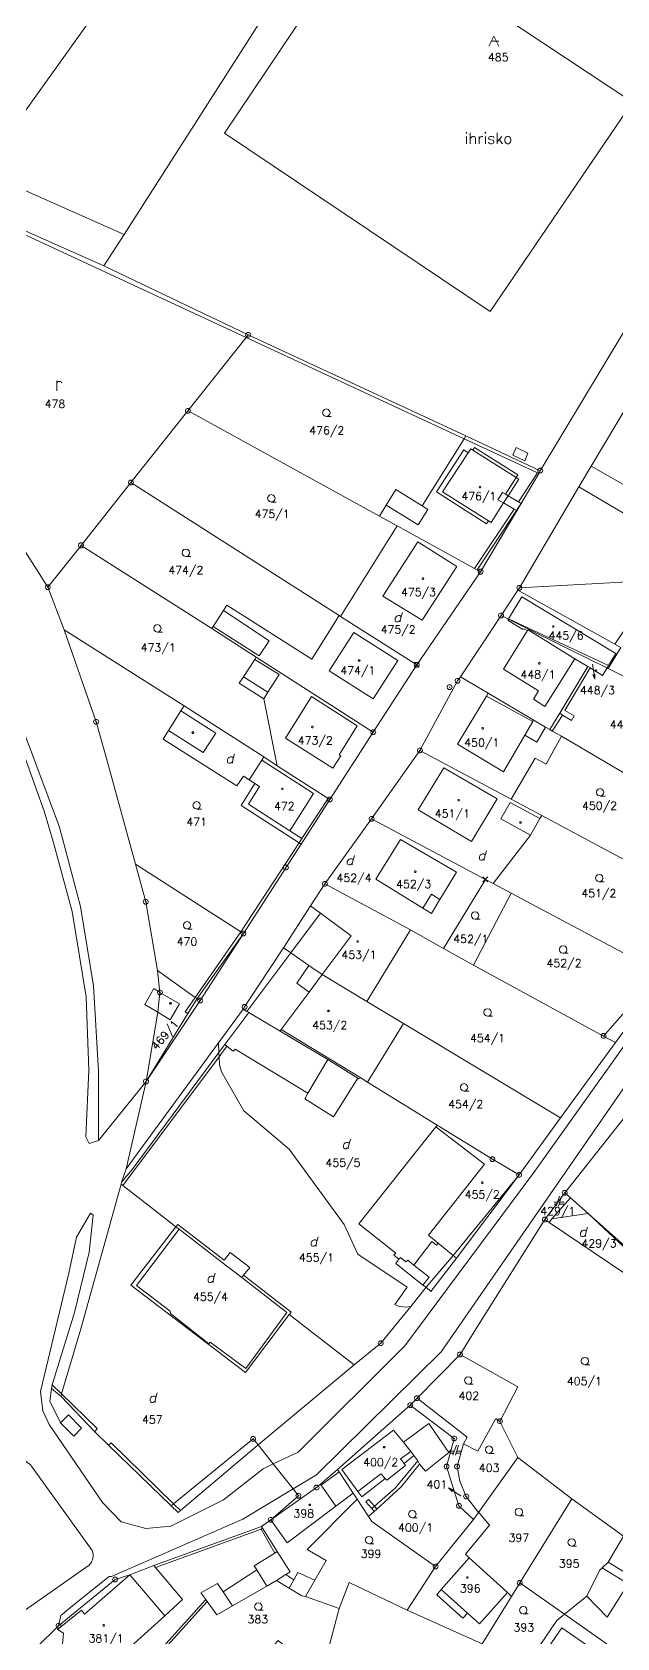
# Model space of a CAD drawing. Extents: x -443817 to 3, y -1171930 to -442383.
# Drawn here: x -443259.9 to -443143.1, y -1170732 to -1170410.9 of the extents above; entities that cross this region are included whole.
import ezdxf
from ezdxf.enums import TextEntityAlignment as Align

# ---------------------------------------------------------------- set-up
doc = ezdxf.new("R2010")
doc.units = 0
doc.header["$LTSCALE"] = 0.5
doc.header["$PDMODE"] = 3
doc.header["$PDSIZE"] = 0.5
for name, color, linetype, lineweight in [('KLADPAR', 7, 'Continuous', 0), ('ZAPPAR', 7, 'Continuous', 0), ('ZNACKY', 7, 'Continuous', 0), ('ZUOB', 7, 'Continuous', 0)]:
    doc.layers.add(name, color=color, linetype=linetype, lineweight=lineweight)
doc.styles.add('ROMANS', font='romans.shx', dxfattribs={"height": 0.2})

# ---------------------------------------------------------------- blocks, each defined once
blk = doc.blocks.new('$5')
at = {"color": 0}
blk.add_line((-0.12, 0), (0.12, 0), dxfattribs=at)
at = {"color": 0, "flags": 128}
blk.add_lwpolyline([(0.15, 0.48), (0.4, 0.3), (0.5, 0.01), (0.4, -0.28), (0.15, -0.46), (-0.16, -0.46), (-0.41, -0.28), (-0.51, 0.01), (-0.41, 0.3), (-0.16, 0.48), (0.15, 0.48)], dxfattribs=at)
blk = doc.blocks.new('$45')
at = {"color": 0, "flags": 128}
blk.add_lwpolyline([(0.09, 0.15), (0.18, 0), (0.09, -0.15), (-0.09, -0.15), (-0.18, 0), (-0.09, 0.15), (0.09, 0.15)], dxfattribs=at)
blk = doc.blocks.new('$30')
at = {"color": 0, "flags": 128}
blk.add_lwpolyline([(0, 0), (-0.38, 0.1), (-0.65, 0.37), (-0.75, 0.74), (-0.65, 1.11), (-0.38, 1.38), (-0.01, 1.48), (0.36, 1.38), (0.63, 1.11), (0.73, 0.73), (0.63, 0.35), (0.36, 0.08), (-0.02, -0.02), (0.98, -0.02)], dxfattribs=at)
blk = doc.blocks.new('$489')
at = {"color": 0}
blk.add_line((-0.2, 2), (0, 3), dxfattribs=at)
at = {"color": 0, "flags": 128}
blk.add_lwpolyline([(0, 0), (0, 3), (0.2, 2)], dxfattribs=at)
blk = doc.blocks.new('$432')
at = {"color": 0}
for p, q in [((-0.32, 0.8), (-1, 0.8)), ((-1, 0.4), (-0.46, 0.4)), ((0.1, 2), (-0.6, 0)), ((-0.1, 0), (0.5, 2)), ((0.02, 0.4), (1, 0.4)), ((1, 0.8), (0.14, 0.8))]:
    blk.add_line(p, q, dxfattribs=at)
blk = doc.blocks.new('$431')
at = {"color": 0}
blk.add_line((0.63, 0.99), (0.9, 1.89), dxfattribs=at)
at = {"color": 0, "flags": 128}
blk.add_lwpolyline([(0.45, 0), (0.45, 0.27), (0.63, 0.99), (0.54, 1.17), (0.36, 1.26), (0.09, 1.26), (-0.18, 1.17), (-0.36, 0.99), (-0.54, 0.72), (-0.54, 0.36), (-0.45, 0.09), (-0.27, 0), (0, 0), (0.18, 0.09), (0.45, 0.27)], dxfattribs=at)
blk = doc.blocks.new('$479')
at = {"color": 0, "flags": 128}
for points in [[(0, 0), (0, 1.27), (0, 2)], [(0, 1.6), (0.1, 1.73), (0.23, 1.84), (0.37, 1.89), (0.6, 1.9), (0.77, 1.87), (0.87, 1.8), (0.96, 1.7), (1, 1.6)]]:
    blk.add_lwpolyline(points, dxfattribs=at)
blk = doc.blocks.new('$435')
at = {"color": 0}
blk.add_line((1, 1), (-0.5, 1), dxfattribs=at)
at = {"color": 0, "flags": 128}
blk.add_lwpolyline([(-1, 0), (0, 2), (1, 0)], dxfattribs=at)

msp = doc.modelspace()

# ---------------------------------------------------------------- linework, layer by layer
at = {"layer": 'KLADPAR', "color": 7, "linetype": 'Continuous', "flags": 128}
for points in [[(-443102.21, -1170204.18), (-443269.95, -1170438.75)], [(-443269.95, -1170438.75), (-443102.21, -1170204.18)], [(-443197.83, -1170382.98), (-443219.68, -1170417.19), (-443241.52, -1170451.39), (-443261.6, -1170442.48)], [(-443142.9, -1170488.8), (-443148.21, -1170497.71), (-443150.64, -1170501.84), (-443162.53, -1170522.05), (-443162.87, -1170522.56), (-443166.21, -1170527.59), (-443174.33, -1170539.83), (-443174.88, -1170540.66), (-443182.42, -1170554.58), (-443192.07, -1170568.24), (-443201.41, -1170581.28), (-443204.25, -1170585.68), (-443209.65, -1170594.06), (-443217.44, -1170605.87), (-443217.73, -1170606.31), (-443222.66, -1170613.02), (-443241.12, -1170638.26), (-443237.14, -1170620.76), (-443226.32, -1170604.6), (-443217.67, -1170591.17), (-443209.19, -1170578.02), (-443206.14, -1170573.29), (-443200.41, -1170564.4), (-443191.74, -1170550.94), (-443183.05, -1170537.45), (-443170.29, -1170518.84), (-443163.07, -1170506.65), (-443162.21, -1170505.19), (-443158.66, -1170499.18), (-443158.37, -1170498.64), (-443128.87, -1170449.61)], [(-443277.79, -1170488.86), (-443256.77, -1170521.95), (-443256.77, -1170521.95), (-443253.48, -1170530.49), (-443247.1, -1170548.84), (-443245.07, -1170556.21), (-443239.25, -1170577.35), (-443237.2, -1170584.85), (-443234.86, -1170598.61), (-443234.37, -1170602.97), (-443234.77, -1170606.94), (-443237.14, -1170620.76), (-443241.12, -1170638.26), (-443242.04, -1170640.88), (-443242.14, -1170641.29), (-443250.19, -1170670.21), (-443254.03, -1170683.22), (-443254.13, -1170683.77), (-443247.36, -1170690.85), (-443244.66, -1170693.48), (-443232.13, -1170705.62), (-443231.63, -1170705.21), (-443215.75, -1170692.25), (-443214.75, -1170693.45), (-443211.73, -1170697.25), (-443207.77, -1170702.25), (-443206.69, -1170703.62), (-443212.21, -1170708.41), (-443214.08, -1170709.76), (-443235.58, -1170717.58), (-443240.36, -1170719.45), (-443243.33, -1170720.37), (-443254.62, -1170729.62), (-443258.95, -1170733.88)], [(-443119.37, -1170599.92), (-443153.47, -1170643.02), (-443157.43, -1170648.4), (-443170.68, -1170669.4), (-443174.4, -1170675.38), (-443182.99, -1170684.1), (-443184.34, -1170685.48), (-443198.89, -1170698.38), (-443202.28, -1170701.3), (-443203.08, -1170701.99), (-443212.21, -1170708.41), (-443206.69, -1170703.62), (-443207.77, -1170702.25), (-443211.73, -1170697.25), (-443214.75, -1170693.45), (-443195.54, -1170677.46), (-443190.23, -1170673.12), (-443184.22, -1170665.8), (-443181.16, -1170661.92), (-443175.8, -1170655.56), (-443162.59, -1170639.47), (-443154.32, -1170628.02), (-443143.35, -1170612.96), (-443145.71, -1170611.68), (-443134.52, -1170598.93)], [(-443253.81, -1170733.31), (-443253.66, -1170731.08), (-443254.8, -1170730.34), (-443250.06, -1170726.5), (-443249.41, -1170727.3), (-443249.41, -1170727.3), (-443240.36, -1170719.45), (-443235.58, -1170717.58), (-443214.08, -1170709.76), (-443213.85, -1170710.12), (-443210.92, -1170714.78), (-443208.37, -1170718.83), (-443209.21, -1170719.37), (-443211.05, -1170720.57), (-443212.99, -1170721.68), (-443219.85, -1170725.6), (-443222.98, -1170727.39), (-443224.9, -1170724.73), (-443235.22, -1170736.24)]]:
    msp.add_lwpolyline(points, dxfattribs=at)
for points in [[(-443153.63, -1170317.08), (-443125.74, -1170336.16), (-443090.4, -1170360.4), (-443075.33, -1170370.73), (-443088.27, -1170389.61), (-443128.87, -1170449.61), (-443158.37, -1170498.64), (-443173.21, -1170491.67), (-443216.73, -1170471.5), (-443245.55, -1170457.7), (-443265.46, -1170448.83), (-443261.6, -1170442.48), (-443241.52, -1170451.39), (-443219.68, -1170417.19), (-443197.83, -1170382.98), (-443182.93, -1170360.84), (-443168.01, -1170338.67), (-443153.63, -1170317.08)], [(-443096.34, -1170458.46), (-443100.9, -1170465.73), (-443107.74, -1170477.05), (-443123.95, -1170501.85), (-443130.34, -1170512.79), (-443134.61, -1170520.09), (-443134.86, -1170520.52), (-443162.53, -1170522.05), (-443150.64, -1170501.84), (-443148.21, -1170497.71), (-443142.9, -1170488.8), (-443117.92, -1170446.89), (-443099.41, -1170456.81), (-443096.34, -1170458.46)], [(-443216.73, -1170471.5), (-443217.14, -1170472.02), (-443228.76, -1170486.66), (-443240.15, -1170501.01), (-443250.13, -1170513.58), (-443256.77, -1170521.95), (-443277.79, -1170488.86), (-443279.95, -1170485.63), (-443288.41, -1170480.93), (-443265.88, -1170449.38), (-443265.46, -1170448.83), (-443245.55, -1170457.7), (-443216.73, -1170471.5)], [(-443173.57, -1170492.25), (-443181.97, -1170505.66), (-443187.24, -1170502.41), (-443189.14, -1170505.54), (-443190.48, -1170507.76), (-443228.73, -1170486.68), (-443228.76, -1170486.66), (-443217.14, -1170472.02), (-443216.73, -1170471.5), (-443173.21, -1170491.67), (-443173.57, -1170492.25)], [(-443198.28, -1170527.77), (-443198.54, -1170527.6), (-443240.15, -1170501.01), (-443228.76, -1170486.66), (-443228.73, -1170486.68), (-443190.48, -1170507.76), (-443186.99, -1170509.68), (-443198.28, -1170527.77)], [(-443170.29, -1170518.84), (-443170.96, -1170518.47), (-443171.49, -1170518.18), (-443186.99, -1170509.68), (-443190.48, -1170507.76), (-443189.14, -1170505.54), (-443187.24, -1170502.41), (-443181.97, -1170505.66), (-443173.57, -1170492.25), (-443173.21, -1170491.67), (-443158.37, -1170498.64), (-443158.66, -1170499.18), (-443162.21, -1170505.19), (-443163.07, -1170506.65), (-443170.29, -1170518.84)], [(-443203.99, -1170536.34), (-443220.99, -1170525.52), (-443221.69, -1170526.6), (-443223.75, -1170529.79), (-443224, -1170530.18), (-443250.13, -1170513.58), (-443240.15, -1170501.01), (-443198.54, -1170527.6), (-443203.99, -1170536.34)], [(-443183.05, -1170537.45), (-443198.28, -1170527.77), (-443186.99, -1170509.68), (-443171.49, -1170518.18), (-443170.96, -1170518.47), (-443170.29, -1170518.84), (-443183.05, -1170537.45)], [(-443210.91, -1170557.64), (-443213.63, -1170555.89), (-443229.53, -1170545.65), (-443253.48, -1170530.49), (-443256.77, -1170521.95), (-443250.13, -1170513.58), (-443224, -1170530.18), (-443215.11, -1170535.9), (-443215.42, -1170536.37), (-443217.67, -1170539.83), (-443218.51, -1170541.13), (-443213.6, -1170544.24), (-443210.91, -1170557.64)], [(-443127.05, -1170524.69), (-443117.61, -1170529.54), (-443127.45, -1170546.79), (-443133.79, -1170543.65), (-443144.79, -1170538.2), (-443142.28, -1170533.98), (-443143.47, -1170533.32), (-443162.87, -1170522.56), (-443162.53, -1170522.05), (-443134.86, -1170520.52), (-443127.05, -1170524.69)], [(-443143.47, -1170533.32), (-443142.28, -1170533.98), (-443144.79, -1170538.2), (-443145.01, -1170538.09), (-443147.64, -1170536.79), (-443160.73, -1170530.31), (-443164.73, -1170528.32), (-443166.21, -1170527.59), (-443162.87, -1170522.56), (-443143.47, -1170533.32)], [(-443191.74, -1170550.94), (-443215.11, -1170535.9), (-443224, -1170530.18), (-443223.75, -1170529.79), (-443221.69, -1170526.6), (-443220.99, -1170525.52), (-443203.99, -1170536.34), (-443198.54, -1170527.6), (-443198.28, -1170527.77), (-443183.05, -1170537.45), (-443191.74, -1170550.94)], [(-443166.21, -1170527.59), (-443164.73, -1170528.32), (-443164.86, -1170528.53), (-443161.83, -1170530.37), (-443161.77, -1170530.24), (-443160.91, -1170530.62), (-443160.81, -1170530.46), (-443151.48, -1170536.23), (-443148.87, -1170537.81), (-443148.41, -1170538.09), (-443153.47, -1170546.58), (-443151.6, -1170547.68), (-443152.11, -1170548.61), (-443153.9, -1170547.51), (-443155.97, -1170550.7), (-443156.46, -1170550.41), (-443157.32, -1170549.9), (-443159.76, -1170548.46), (-443159.88, -1170548.79), (-443169.12, -1170543.74), (-443168.75, -1170543.14), (-443174.33, -1170539.83), (-443166.21, -1170527.59)], [(-443217.67, -1170591.17), (-443218.17, -1170590.85), (-443239.25, -1170577.35), (-443245.07, -1170556.21), (-443247.1, -1170548.84), (-443253.48, -1170530.49), (-443229.53, -1170545.65), (-443230.18, -1170546.69), (-443232.62, -1170550.62), (-443233.69, -1170552.34), (-443218.97, -1170561.66), (-443217.66, -1170559.72), (-443216.53, -1170560.44), (-443215.4, -1170561.17), (-443218.15, -1170565.59), (-443206.54, -1170573.04), (-443206.14, -1170573.29), (-443209.19, -1170578.02), (-443217.67, -1170591.17)], [(-443145.01, -1170538.09), (-443145.93, -1170539.59), (-443148.41, -1170538.09), (-443148.87, -1170537.81), (-443151.48, -1170536.23), (-443160.81, -1170530.46), (-443160.91, -1170530.62), (-443161.77, -1170530.24), (-443161.83, -1170530.37), (-443164.86, -1170528.53), (-443164.73, -1170528.32), (-443160.73, -1170530.31), (-443147.64, -1170536.79), (-443145.01, -1170538.09)], [(-443200.41, -1170564.4), (-443200.75, -1170564.18), (-443210.91, -1170557.64), (-443213.6, -1170544.24), (-443218.51, -1170541.13), (-443217.67, -1170539.83), (-443215.42, -1170536.37), (-443215.11, -1170535.9), (-443191.74, -1170550.94), (-443200.41, -1170564.4)], [(-443159.76, -1170548.46), (-443157.32, -1170549.9), (-443156.46, -1170550.41), (-443155.97, -1170550.7), (-443154.12, -1170551.72), (-443157.21, -1170557.34), (-443159.37, -1170556.11), (-443164.19, -1170564.31), (-443182.42, -1170554.58), (-443174.88, -1170540.66), (-443174.33, -1170539.83), (-443168.75, -1170543.14), (-443169.12, -1170543.74), (-443159.88, -1170548.79), (-443159.76, -1170548.46)], [(-443133.79, -1170543.65), (-443127.45, -1170546.79), (-443126.08, -1170547.47), (-443136.43, -1170561.3), (-443136.91, -1170561.87), (-443154.12, -1170551.72), (-443155.97, -1170550.7), (-443153.9, -1170547.51), (-443152.11, -1170548.61), (-443151.6, -1170547.68), (-443153.47, -1170546.58), (-443148.41, -1170538.09), (-443145.93, -1170539.59), (-443145.01, -1170538.09), (-443144.79, -1170538.2), (-443133.79, -1170543.65)], [(-443206.14, -1170573.29), (-443206.54, -1170573.04), (-443218.15, -1170565.59), (-443215.4, -1170561.17), (-443216.53, -1170560.44), (-443217.66, -1170559.72), (-443218.97, -1170561.66), (-443233.69, -1170552.34), (-443232.62, -1170550.62), (-443230.18, -1170546.69), (-443229.53, -1170545.65), (-443213.63, -1170555.89), (-443210.91, -1170557.64), (-443200.75, -1170564.18), (-443200.41, -1170564.4), (-443206.14, -1170573.29)], [(-443137.33, -1170562.37), (-443130.48, -1170568.1), (-443136.65, -1170579.02), (-443158.08, -1170567.58), (-443164.19, -1170564.31), (-443159.37, -1170556.11), (-443157.21, -1170557.34), (-443154.12, -1170551.72), (-443136.91, -1170561.87), (-443137.33, -1170562.37)], [(-443182.42, -1170554.58), (-443164.19, -1170564.31), (-443158.08, -1170567.58), (-443158.44, -1170568.21), (-443160.32, -1170571.51), (-443167.75, -1170581.21), (-443169.32, -1170580.37), (-443192.07, -1170568.24), (-443182.42, -1170554.58)], [(-443169.32, -1170580.37), (-443177.7, -1170594.17), (-443184.33, -1170590.47), (-443201.41, -1170581.28), (-443192.07, -1170568.24), (-443169.32, -1170580.37)], [(-443167.75, -1170581.21), (-443160.32, -1170571.51), (-443158.44, -1170568.21), (-443158.08, -1170567.58), (-443136.65, -1170579.02), (-443123.31, -1170586.14), (-443134.52, -1170598.93), (-443164.2, -1170583.1), (-443167.75, -1170581.21)], [(-443191.23, -1170580.3), (-443181.84, -1170586.1), (-443180.09, -1170587.18), (-443178.41, -1170584.41), (-443175.11, -1170578.95), (-443186.29, -1170572.37), (-443191.23, -1170580.3)], [(-443181.84, -1170586.1), (-443191.23, -1170580.3), (-443186.29, -1170572.37), (-443175.11, -1170578.95), (-443178.41, -1170584.41), (-443180.09, -1170587.18), (-443181.84, -1170586.1)], [(-443226.32, -1170604.6), (-443226.94, -1170604.2), (-443227.31, -1170603.96), (-443234.86, -1170598.61), (-443237.2, -1170584.85), (-443239.25, -1170577.35), (-443218.17, -1170590.85), (-443217.67, -1170591.17), (-443226.32, -1170604.6)], [(-443201.41, -1170581.28), (-443184.33, -1170590.47), (-443193.02, -1170604.78), (-443201.97, -1170599.41), (-443204.57, -1170602.91), (-443206.98, -1170601.1), (-443204.6, -1170597.59), (-443208.23, -1170595.06), (-443209.65, -1170594.06), (-443204.25, -1170585.68), (-443201.41, -1170581.28)], [(-443167.75, -1170581.21), (-443164.2, -1170583.1), (-443171.73, -1170597.51), (-443177.7, -1170594.17), (-443169.32, -1170580.37), (-443167.75, -1170581.21)], [(-443185.69, -1170609.19), (-443193.02, -1170604.78), (-443184.33, -1170590.47), (-443177.7, -1170594.17), (-443171.73, -1170597.51), (-443145.71, -1170611.68), (-443143.35, -1170612.96), (-443154.32, -1170628.02), (-443185.69, -1170609.19)], [(-443209.65, -1170594.06), (-443208.23, -1170595.06), (-443204.6, -1170597.59), (-443206.98, -1170601.1), (-443204.57, -1170602.91), (-443201.97, -1170599.41), (-443193.02, -1170604.78), (-443185.69, -1170609.19), (-443192.86, -1170620.94), (-443194.23, -1170620.07), (-443194.64, -1170620.22), (-443194.81, -1170620.12), (-443200.82, -1170616.4), (-443210.35, -1170610.68), (-443216.63, -1170606.97), (-443217, -1170606.75), (-443217.73, -1170606.31), (-443217.44, -1170605.87), (-443209.65, -1170594.06)], [(-443226.94, -1170604.2), (-443226.32, -1170604.6), (-443237.14, -1170620.76), (-443234.77, -1170606.94), (-443234.37, -1170602.97), (-443234.86, -1170598.61), (-443227.31, -1170603.96), (-443226.94, -1170604.2)], [(-443102.04, -1170610.94), (-443102.18, -1170611.16), (-443118.68, -1170637.72), (-443133.18, -1170661.05), (-443148.78, -1170647.19), (-443152.33, -1170644.03), (-443153.47, -1170643.02), (-443119.37, -1170599.92), (-443118.44, -1170600.51), (-443102.04, -1170610.94)], [(-443194.81, -1170620.12), (-443194.64, -1170620.22), (-443194.23, -1170620.07), (-443192.86, -1170620.94), (-443178.94, -1170629.51), (-443179.22, -1170629.86), (-443194.65, -1170649.23), (-443187.25, -1170655.07), (-443187.6, -1170655.51), (-443186.64, -1170656.31), (-443187.26, -1170657.18), (-443181.85, -1170661.47), (-443181.16, -1170661.92), (-443184.22, -1170665.8), (-443185.16, -1170665.92), (-443186.56, -1170665.76), (-443187.43, -1170665.37), (-443184.97, -1170661.88), (-443194.81, -1170655.3), (-443197.56, -1170649.4), (-443208.56, -1170634.3), (-443216.42, -1170627.66), (-443217.57, -1170626.61), (-443222.07, -1170618.82), (-443222.49, -1170617.44), (-443222.55, -1170615.84), (-443222.58, -1170615), (-443222.66, -1170613.02), (-443217.73, -1170606.31), (-443217, -1170606.75), (-443216.63, -1170606.97), (-443210.35, -1170610.68), (-443200.82, -1170616.4), (-443194.81, -1170620.12)], [(-443192.86, -1170620.94), (-443185.69, -1170609.19), (-443154.32, -1170628.02), (-443162.59, -1170639.47), (-443167.92, -1170636.32), (-443178.94, -1170629.51), (-443192.86, -1170620.94)], [(-443217.65, -1170659.53), (-443216.42, -1170657.95), (-443220.3, -1170654.95), (-443221.55, -1170656.51), (-443230.81, -1170649.34), (-443231.18, -1170649.81), (-443234.92, -1170646.9), (-443241.76, -1170641.58), (-443242.14, -1170641.29), (-443242.04, -1170640.88), (-443241.12, -1170638.26), (-443222.66, -1170613.02), (-443222.58, -1170615), (-443222.55, -1170615.84), (-443222.49, -1170617.44), (-443222.07, -1170618.82), (-443217.57, -1170626.61), (-443216.42, -1170627.66), (-443208.56, -1170634.3), (-443197.56, -1170649.4), (-443194.81, -1170655.3), (-443184.97, -1170661.88), (-443187.43, -1170665.37), (-443186.56, -1170665.76), (-443185.16, -1170665.92), (-443184.22, -1170665.8), (-443190.23, -1170673.12), (-443195.54, -1170677.46), (-443208.53, -1170667.35), (-443208.16, -1170666.87), (-443217.65, -1170659.53)], [(-443178.94, -1170629.51), (-443167.92, -1170636.32), (-443162.59, -1170639.47), (-443175.8, -1170655.56), (-443181.16, -1170661.92), (-443181.85, -1170661.47), (-443187.26, -1170657.18), (-443186.64, -1170656.31), (-443187.6, -1170655.51), (-443187.25, -1170655.07), (-443194.65, -1170649.23), (-443179.22, -1170629.86), (-443178.94, -1170629.51)], [(-443217.28, -1170678.94), (-443208.53, -1170667.35), (-443195.54, -1170677.46), (-443214.75, -1170693.45), (-443215.75, -1170692.25), (-443231.63, -1170705.21), (-443232.13, -1170705.62), (-443244.66, -1170693.48), (-443247.36, -1170690.85), (-443254.13, -1170683.77), (-443254.03, -1170683.22), (-443250.19, -1170670.21), (-443242.14, -1170641.29), (-443241.76, -1170641.58), (-443234.92, -1170646.9), (-443231.18, -1170649.81), (-443240.21, -1170661.49), (-443217.28, -1170678.94)], [(-443156.57, -1170648.98), (-443157.43, -1170648.4), (-443153.47, -1170643.02), (-443152.33, -1170644.03), (-443156.08, -1170648.25), (-443156.57, -1170648.98)], [(-443133.36, -1170661.66), (-443126.13, -1170667.95), (-443108.52, -1170683.39), (-443108.16, -1170685.76), (-443128.71, -1170668.82), (-443135.54, -1170663.19), (-443156.57, -1170648.98), (-443156.08, -1170648.25), (-443152.33, -1170644.03), (-443148.78, -1170647.19), (-443133.36, -1170661.66)], [(-443216.42, -1170657.95), (-443217.65, -1170659.53), (-443208.16, -1170666.87), (-443208.53, -1170667.35), (-443217.28, -1170678.94), (-443240.21, -1170661.49), (-443231.18, -1170649.81), (-443230.81, -1170649.34), (-443221.55, -1170656.51), (-443220.3, -1170654.95), (-443216.42, -1170657.95)], [(-443116.67, -1170699.93), (-443120.99, -1170697.22), (-443129.09, -1170692.16), (-443134.3, -1170699.97), (-443141.47, -1170711.23), (-443141.74, -1170711.71), (-443152.04, -1170704.2), (-443162.87, -1170695.97), (-443166.44, -1170688.73), (-443162.86, -1170681.83), (-443174.4, -1170675.38), (-443170.68, -1170669.4), (-443157.43, -1170648.4), (-443156.57, -1170648.98), (-443135.54, -1170663.19), (-443128.71, -1170668.82), (-443137.57, -1170683.17), (-443114.98, -1170697.11), (-443116.67, -1170699.93)], [(-443126.13, -1170667.95), (-443133.36, -1170661.66), (-443148.78, -1170647.19), (-443133.18, -1170661.05), (-443108.46, -1170682.29), (-443107.96, -1170682.72), (-443108.16, -1170685.76), (-443108.52, -1170683.39), (-443126.13, -1170667.95)], [(-443173.72, -1170693.2), (-443172.97, -1170691.92), (-443182.99, -1170684.1), (-443174.4, -1170675.38), (-443162.86, -1170681.83), (-443166.44, -1170688.73), (-443167.28, -1170688.16), (-443170.86, -1170694.69), (-443173.72, -1170693.2)], [(-443176.15, -1170694.35), (-443176.62, -1170694.93), (-443181.29, -1170698.71), (-443182.47, -1170697.28), (-443186.17, -1170701.8), (-443191, -1170706.31), (-443191.57, -1170706.78), (-443192.66, -1170707.74), (-443194.98, -1170704.27), (-443195.76, -1170703.09), (-443198.57, -1170698.86), (-443198.89, -1170698.38), (-443184.34, -1170685.48), (-443175.56, -1170692.16), (-443176.15, -1170694.35)], [(-443175.56, -1170692.16), (-443184.34, -1170685.48), (-443182.99, -1170684.1), (-443172.97, -1170691.92), (-443173.72, -1170693.2), (-443175, -1170697.77), (-443174.46, -1170700.71), (-443173.17, -1170703.75), (-443170.68, -1170706.93), (-443171.72, -1170708.39), (-443174.62, -1170705.62), (-443177.08, -1170697.77), (-443176.15, -1170694.35), (-443175.56, -1170692.16)], [(-443162.87, -1170695.97), (-443170.68, -1170706.93), (-443173.17, -1170703.75), (-443174.46, -1170700.71), (-443175, -1170697.77), (-443173.72, -1170693.2), (-443170.86, -1170694.69), (-443167.28, -1170688.16), (-443166.44, -1170688.73), (-443162.87, -1170695.97)], [(-443171.72, -1170708.39), (-443179.28, -1170717.74), (-443192, -1170708.76), (-443192.66, -1170707.74), (-443191.57, -1170706.78), (-443191, -1170706.31), (-443186.17, -1170701.8), (-443182.47, -1170697.28), (-443181.29, -1170698.71), (-443176.62, -1170694.93), (-443176.15, -1170694.35), (-443177.08, -1170697.77), (-443174.62, -1170705.62), (-443171.72, -1170708.39)], [(-443205.3, -1170723.75), (-443206.04, -1170723.63), (-443208.52, -1170722.12), (-443211.05, -1170720.57), (-443209.21, -1170719.37), (-443208.37, -1170718.83), (-443210.92, -1170714.78), (-443213.85, -1170710.12), (-443214.08, -1170709.76), (-443212.21, -1170708.41), (-443203.08, -1170701.99), (-443202.28, -1170701.3), (-443198.89, -1170698.38), (-443198.57, -1170698.86), (-443195.76, -1170703.09), (-443194.98, -1170704.27), (-443204.95, -1170714.33), (-443201.14, -1170716.55), (-443203.4, -1170720.47), (-443205.3, -1170723.75)], [(-443162.46, -1170721.05), (-443164.11, -1170723.73), (-443164.94, -1170722.97), (-443172.55, -1170716.03), (-443173.34, -1170715.31), (-443168.48, -1170709.49), (-443170.65, -1170706.97), (-443170.68, -1170706.93), (-443162.87, -1170695.97), (-443152.04, -1170704.2), (-443162.46, -1170721.05)], [(-443179.28, -1170717.74), (-443184.97, -1170726.52), (-443196.52, -1170720.93), (-443198.56, -1170726.13), (-443205.3, -1170723.75), (-443203.4, -1170720.47), (-443201.14, -1170716.55), (-443204.95, -1170714.33), (-443194.98, -1170704.27), (-443192.66, -1170707.74), (-443192, -1170708.76), (-443179.28, -1170717.74)], [(-443141.74, -1170711.71), (-443144.78, -1170716.86), (-443146, -1170718.02), (-443140.83, -1170721.24), (-443144.97, -1170727.87), (-443149.07, -1170723.69), (-443153.55, -1170727.31), (-443162.46, -1170721.05), (-443152.04, -1170704.2), (-443141.74, -1170711.71)], [(-443164.11, -1170723.73), (-443169.95, -1170733.25), (-443184.97, -1170726.52), (-443179.28, -1170717.74), (-443171.72, -1170708.39), (-443170.68, -1170706.93), (-443170.65, -1170706.97), (-443168.48, -1170709.49), (-443173.34, -1170715.31), (-443172.55, -1170716.03), (-443164.94, -1170722.97), (-443164.11, -1170723.73)], [(-443138.01, -1170738.22), (-443153.55, -1170727.31), (-443149.07, -1170723.69), (-443144.97, -1170727.87), (-443140.83, -1170721.24), (-443146, -1170718.02), (-443144.78, -1170716.86), (-443141.74, -1170711.71), (-443141.47, -1170711.23), (-443128.38, -1170719.42), (-443128.64, -1170719.86), (-443131.73, -1170725), (-443133.06, -1170727.21), (-443131.61, -1170727.92), (-443138.01, -1170738.22)], [(-443240.36, -1170719.45), (-443249.41, -1170727.3), (-443250.06, -1170726.5), (-443254.8, -1170730.34), (-443253.66, -1170731.08), (-443253.81, -1170733.31), (-443248.65, -1170739.21), (-443249.93, -1170740.61), (-443258.95, -1170733.88), (-443254.62, -1170729.62), (-443243.33, -1170720.37), (-443240.36, -1170719.45)], [(-443213.67, -1170735.76), (-443216.06, -1170733.81), (-443223.51, -1170741.03), (-443235.22, -1170736.24), (-443224.9, -1170724.73), (-443222.98, -1170727.39), (-443219.85, -1170725.6), (-443212.99, -1170721.68), (-443211.05, -1170720.57), (-443208.52, -1170722.12), (-443206.04, -1170723.63), (-443205.3, -1170723.75), (-443198.56, -1170726.13), (-443201.11, -1170735.71), (-443208.7, -1170734.24), (-443210.72, -1170732.56), (-443213.67, -1170735.76)], [(-443169.95, -1170733.25), (-443175.6, -1170752.75), (-443203.87, -1170745.28), (-443202.23, -1170738.28), (-443201.11, -1170735.71), (-443198.56, -1170726.13), (-443196.52, -1170720.93), (-443184.97, -1170726.52), (-443169.95, -1170733.25)], [(-443155.09, -1170728.56), (-443162.27, -1170739.15), (-443169.95, -1170733.25), (-443164.11, -1170723.73), (-443162.46, -1170721.05), (-443153.55, -1170727.31), (-443155.09, -1170728.56)], [(-443144.7, -1170751.44), (-443162.27, -1170739.15), (-443155.09, -1170728.56), (-443153.55, -1170727.31), (-443138.01, -1170738.22), (-443141.87, -1170743.53), (-443144.7, -1170751.44)]]:
    msp.add_lwpolyline(points, close=True, dxfattribs=at)
at = {"layer": 'KLADPAR', "color": 7, "linetype": 'Continuous'}
for p in [(-443183.05, -1170537.45), (-443169.32, -1170580.37)]:
    msp.add_point(p, dxfattribs=at)
for points in [[(-443182, -1170528.52), (-443175.06, -1170517.79), (-443182.8, -1170512.86), (-443189.81, -1170523.71)], [(-443175.06, -1170517.79), (-443182, -1170528.52), (-443189.81, -1170523.71), (-443182.8, -1170512.86)], [(-443171.73, -1170597.51), (-443164.2, -1170583.1), (-443134.52, -1170598.93), (-443145.71, -1170611.68)]]:
    msp.add_3dface(points, dxfattribs=at)
at = {"layer": 'ZAPPAR', "color": 7, "linetype": 'Continuous'}
for p, q in [((-443265.88, -1170449.38), (-443217.14, -1170472.02)), ((-443241.52, -1170451.39), (-443245.55, -1170457.7)), ((-443217.14, -1170472.02), (-443173.57, -1170492.25)), ((-443173.57, -1170492.25), (-443158.89, -1170499.07)), ((-443163.2, -1170499.99), (-443171.84, -1170494.54)), ((-443165.69, -1170505.1), (-443163.59, -1170506.34)), ((-443171.49, -1170518.18), (-443163.59, -1170506.34)), ((-443170.96, -1170518.47), (-443163.14, -1170506.61)), ((-443163.59, -1170506.34), (-443163.14, -1170506.61)), ((-443163.07, -1170506.65), (-443163.14, -1170506.61)), ((-443134.86, -1170520.52), (-443143.47, -1170533.32)), ((-443148.87, -1170537.81), (-443154.49, -1170547.14)), ((-443145.01, -1170538.09), (-443144.72, -1170537.61)), ((-443168.75, -1170543.14), (-443159.76, -1170548.46)), ((-443159.88, -1170548.79), (-443161.46, -1170551.5)), ((-443216.53, -1170560.44), (-443214.02, -1170556.51)), ((-443218.17, -1170590.85), (-443206.54, -1170573.04)), ((-443208.23, -1170595.06), (-443202.28, -1170587.13)), ((-443227.31, -1170603.96), (-443218.17, -1170590.85)), ((-443226.94, -1170604.2), (-443217.67, -1170591.17)), ((-443208.23, -1170595.06), (-443217, -1170606.75)), ((-443216.63, -1170606.97), (-443221.39, -1170613.39)), ((-443194.23, -1170620.07), (-443210.11, -1170610.35)), ((-443241.76, -1170641.58), (-443222.55, -1170615.84)), ((-443162.59, -1170639.47), (-443175.11, -1170656.13)), ((-443231.18, -1170649.81), (-443230.54, -1170650.31)), ((-443156.08, -1170648.25), (-443148.78, -1170647.19)), ((-443217.65, -1170659.53), (-443217.99, -1170659.95)), ((-443185.59, -1170697.15), (-443183.6, -1170695.59)), ((-443182.47, -1170697.28), (-443182.82, -1170696.6)), ((-443198.57, -1170698.86), (-443202.13, -1170701.51)), ((-443231.63, -1170705.21), (-443230.26, -1170706.55)), ((-443191.57, -1170706.78), (-443192.05, -1170706.19)), ((-443191, -1170706.31), (-443191.5, -1170705.71)), ((-443213.85, -1170710.12), (-443214.15, -1170710.32)), ((-443235.58, -1170717.58), (-443235.25, -1170717.98)), ((-443210.92, -1170714.78), (-443211.38, -1170715.06)), ((-443172.55, -1170716.03), (-443178.15, -1170722.37)), ((-443144.78, -1170716.86), (-443131.73, -1170725)), ((-443240.36, -1170719.45), (-443233.36, -1170727.63)), ((-443212.99, -1170721.68), (-443214.98, -1170718.45)), ((-443208.52, -1170722.12), (-443207.61, -1170720.45)), ((-443219.85, -1170725.6), (-443221.72, -1170722.8)), ((-443224.9, -1170724.73), (-443225.18, -1170724.35))]:
    msp.add_line(p, q, dxfattribs=at)
at = {"layer": 'ZAPPAR', "color": 7, "linetype": 'Continuous', "flags": 128}
for points in [[(-443211.73, -1170697.25), (-443206.73, -1170694.9), (-443185.44, -1170673.64), (-443159.63, -1170638.98), (-443141.44, -1170613.46), (-443127.32, -1170597.2), (-443123.07, -1170591.49), (-443059.39, -1170512.75), (-443026.69, -1170484.73), (-442998.42, -1170463.72), (-442985.41, -1170455.25), (-442925.19, -1170420.22), (-442910.04, -1170411.51)], [(-443207.77, -1170702.25), (-443203.06, -1170699.41), (-443178.19, -1170674.84), (-443136.99, -1170615.31), (-443123.24, -1170599.83), (-443106.64, -1170578.97), (-443069.19, -1170532.75), (-443057.86, -1170518.82), (-443045.67, -1170506.73), (-443024.26, -1170488.95), (-442995.54, -1170467.34), (-442984.08, -1170460.02), (-442903.58, -1170413.79)], [(-443298.93, -1170494.92), (-443280.73, -1170520.42), (-443275.84, -1170527.78), (-443268.8, -1170539.63), (-443266.17, -1170545), (-443261.18, -1170556.49), (-443257.46, -1170566.95), (-443255.67, -1170572.8), (-443251.89, -1170586.81), (-443249.12, -1170603.88), (-443248.56, -1170618.53), (-443249.15, -1170631.84), (-443248.49, -1170633.16), (-443246.67, -1170632.57)], [(-443297.64, -1170493.1), (-443278.66, -1170519.29), (-443266.8, -1170539.59), (-443261.22, -1170551.71), (-443254.43, -1170569.89), (-443250.22, -1170585.81), (-443247.61, -1170601.68), (-443246.65, -1170618.68), (-443246.67, -1170632.57), (-443237.14, -1170620.76)], [(-443172.77, -1170495.1), (-443173.66, -1170494.49), (-443179.13, -1170502.88), (-443169.12, -1170509.27), (-443168.74, -1170508.64), (-443168.18, -1170508.99), (-443165.69, -1170505.1)], [(-443172.77, -1170495.1), (-443177.88, -1170502.89), (-443168.74, -1170508.64)], [(-443165.33, -1170503.34), (-443163.2, -1170499.99), (-443162.86, -1170499.46), (-443171.52, -1170494.01), (-443171.84, -1170494.54), (-443172.24, -1170494.29), (-443172.77, -1170495.1)], [(-443148.21, -1170497.71), (-443138.03, -1170503.54), (-443132.7, -1170494.79), (-443133.25, -1170494.45)], [(-443158.66, -1170499.18), (-443158.89, -1170499.07), (-443162.71, -1170504.89)], [(-443164.78, -1170503.67), (-443162.65, -1170500.34), (-443163.2, -1170499.99)], [(-443150.64, -1170501.84), (-443140.63, -1170507.81), (-443138.03, -1170503.54)], [(-443189.14, -1170505.54), (-443182.78, -1170509.48), (-443180.81, -1170506.4), (-443181.97, -1170505.66)], [(-443163.14, -1170506.61), (-443162.21, -1170505.19), (-443162.71, -1170504.89), (-443164.78, -1170503.67)], [(-443221.69, -1170526.6), (-443212.51, -1170532.69), (-443214.52, -1170535.69), (-443223.75, -1170529.79)], [(-443160.91, -1170530.62), (-443165.7, -1170538.32), (-443158.7, -1170542.65), (-443159.74, -1170544.32), (-443157.45, -1170545.79), (-443151.48, -1170536.23)], [(-443215.42, -1170536.37), (-443210.53, -1170539.37), (-443212.8, -1170542.96)], [(-443217.67, -1170539.83), (-443212.8, -1170542.96), (-443213.6, -1170544.24)], [(-443157.32, -1170549.9), (-443159.06, -1170552.91), (-443161.46, -1170551.5), (-443165.73, -1170558.84), (-443174.88, -1170553.3), (-443169.12, -1170543.74)], [(-443230.18, -1170546.69), (-443223.22, -1170551.13), (-443225.72, -1170554.98), (-443232.62, -1170550.62)], [(-443156.46, -1170550.41), (-443154.49, -1170547.14), (-443153.9, -1170547.51)], [(-443213.63, -1170555.89), (-443214.02, -1170556.51), (-443203.65, -1170563.18), (-443208.41, -1170570.63), (-443205.99, -1170572.2)], [(-443215.4, -1170561.17), (-443214.45, -1170561.8), (-443216.68, -1170565.3), (-443208.41, -1170570.63)], [(-443206.54, -1170573.04), (-443205.99, -1170572.2), (-443200.75, -1170564.18)], [(-443160.32, -1170571.51), (-443166.28, -1170568.26), (-443164.36, -1170564.98), (-443158.44, -1170568.21)], [(-443204.25, -1170585.68), (-443202.28, -1170587.13), (-443196.18, -1170591.62), (-443201.97, -1170599.41), (-443204.6, -1170597.59)], [(-443181.84, -1170586.1), (-443180.07, -1170583.31), (-443178.41, -1170584.41)], [(-443143.35, -1170612.96), (-443133.52, -1170599.67), (-443134.52, -1170598.93)], [(-443234.37, -1170602.97), (-443235.61, -1170602.19), (-443237.4, -1170605.37), (-443234.77, -1170606.94)], [(-443237.14, -1170620.76), (-443228.79, -1170607.2), (-443226.94, -1170604.2)], [(-443234.77, -1170606.94), (-443232.29, -1170608.43), (-443230.47, -1170605.24), (-443234.37, -1170602.97)], [(-443227.31, -1170603.96), (-443229.33, -1170606.85), (-443228.79, -1170607.2)], [(-443204.57, -1170602.91), (-443210.11, -1170610.35), (-443210.35, -1170610.68)], [(-443222.58, -1170615), (-443221.39, -1170613.39), (-443220.98, -1170613.74), (-443222.55, -1170615.84)], [(-443200.82, -1170616.4), (-443204.8, -1170623.11), (-443219.3, -1170614.28), (-443219.7, -1170614.69), (-443220.98, -1170613.74)], [(-443222.58, -1170615), (-443239.89, -1170638.37), (-443242.04, -1170640.88)], [(-443194.81, -1170620.12), (-443199.69, -1170627.81), (-443205.38, -1170624.21), (-443204.8, -1170623.11)], [(-443179.22, -1170629.86), (-443169.51, -1170637.32), (-443180.72, -1170651.49), (-443178.75, -1170653.12)], [(-443211.73, -1170697.25), (-443213.77, -1170698.21), (-443221.64, -1170704.42), (-443232.2, -1170709.7), (-443237.16, -1170710.18), (-443242.08, -1170708.83), (-443245.83, -1170704.98), (-443256.49, -1170689.39), (-443257.73, -1170686.65), (-443258.21, -1170682.74), (-443252.58, -1170659.07), (-443251.05, -1170651.93), (-443248.23, -1170647.09), (-443247.69, -1170647.51), (-443248.53, -1170654.88), (-443251.43, -1170666.95), (-443255.89, -1170681.4)], [(-443175.8, -1170655.56), (-443178.75, -1170653.12), (-443179.07, -1170653.53), (-443180.05, -1170652.79), (-443183.62, -1170657.49)], [(-443181.85, -1170661.47), (-443180.6, -1170659.87), (-443183.62, -1170657.49), (-443184.86, -1170656.51), (-443185.24, -1170656.82), (-443186.28, -1170655.95), (-443186.64, -1170656.31)], [(-443175.8, -1170655.56), (-443175.11, -1170656.13), (-443180.26, -1170662.74), (-443181.16, -1170661.92)], [(-443254.13, -1170683.77), (-443256, -1170682.18), (-443256.37, -1170684.69), (-443254.24, -1170689.02)], [(-443254.03, -1170683.22), (-443255.89, -1170681.4), (-443256, -1170682.18)], [(-443247.36, -1170690.85), (-443246.88, -1170690.19), (-443254.03, -1170683.22)], [(-443185.69, -1170692.87), (-443187.68, -1170690.47), (-443198, -1170698.38), (-443194.79, -1170702.74), (-443193.99, -1170703.83), (-443189.33, -1170700.13), (-443189.02, -1170700.52), (-443185.3, -1170697.53), (-443185.59, -1170697.15), (-443186.29, -1170696.24), (-443184.26, -1170694.73)], [(-443176.62, -1170694.93), (-443180.65, -1170689.18), (-443185.69, -1170692.87)], [(-443231.63, -1170705.21), (-443244.08, -1170693.04), (-443244.66, -1170693.48)], [(-443214.75, -1170693.45), (-443230.26, -1170706.55), (-443230.69, -1170706.95), (-443232.13, -1170705.62)], [(-443185.69, -1170692.87), (-443184.26, -1170694.73), (-443183.6, -1170695.59), (-443182.82, -1170696.6)], [(-443247.9, -1170714.56), (-443260.01, -1170697.71), (-443260.23, -1170697.45), (-443260.47, -1170697.21), (-443260.73, -1170697), (-443261, -1170696.8), (-443261.24, -1170696.66), (-443261.53, -1170696.52), (-443261.85, -1170696.4), (-443262.07, -1170696.33)], [(-443182.82, -1170696.6), (-443187.37, -1170702.12), (-443191.5, -1170705.71)], [(-443202.28, -1170701.3), (-443202.13, -1170701.51), (-443199.19, -1170705.67)], [(-443194.79, -1170702.74), (-443190.2, -1170699.25), (-443189.33, -1170700.13)], [(-443207.77, -1170702.25), (-443217.78, -1170708.29), (-443244.06, -1170719.74), (-443244.52, -1170719.75), (-443251.42, -1170725.32), (-443253.86, -1170727.28), (-443254.17, -1170727.53), (-443254.62, -1170729.62)], [(-443195.76, -1170703.09), (-443199.19, -1170705.67), (-443208.97, -1170713.03), (-443212.21, -1170708.41)], [(-443277.35, -1170737.66), (-443248.51, -1170717.5), (-443248.34, -1170717.31), (-443248.19, -1170717.11), (-443248.06, -1170716.89), (-443247.95, -1170716.66), (-443247.87, -1170716.45), (-443247.8, -1170716.21), (-443247.75, -1170715.96), (-443247.72, -1170715.71), (-443247.71, -1170715.46), (-443247.73, -1170715.21), (-443247.75, -1170715.03), (-443247.9, -1170714.56)], [(-443203.4, -1170720.47), (-443206.81, -1170718.98), (-443207.61, -1170720.45), (-443209.21, -1170719.37)], [(-443146, -1170718.02), (-443146.51, -1170718.53), (-443149.07, -1170723.69)], [(-443164.94, -1170722.97), (-443170.53, -1170729.25), (-443172.9, -1170727.12)]]:
    msp.add_lwpolyline(points, dxfattribs=at)
for points in [[(-443165.69, -1170505.1), (-443164.78, -1170503.67), (-443165.33, -1170503.34), (-443165.92, -1170502.99), (-443166.82, -1170504.44), (-443165.69, -1170505.1)], [(-443191.74, -1170544.27), (-443186.85, -1170536.6), (-443195.65, -1170530.97), (-443200.55, -1170538.65), (-443191.99, -1170544.11), (-443191.74, -1170544.27)], [(-443199.81, -1170558.13), (-443198.24, -1170555.63), (-443198.53, -1170555.44), (-443194.98, -1170549.69), (-443204.08, -1170543.82), (-443209.26, -1170552.1), (-443199.81, -1170558.13)], [(-443230.54, -1170650.31), (-443221.94, -1170656.97), (-443217.99, -1170659.95), (-443209, -1170666.98), (-443217.19, -1170678.14), (-443224.31, -1170672.9), (-443224.57, -1170673.23), (-443232.23, -1170667.18), (-443232.3, -1170666.7), (-443239.05, -1170661.55), (-443230.54, -1170650.31)], [(-443235.25, -1170717.98), (-443229.87, -1170724.37), (-443233.36, -1170727.63), (-443240.84, -1170734.33), (-443237.43, -1170737.97), (-443225.18, -1170724.35), (-443226.18, -1170722.99), (-443222.85, -1170721.18), (-443221.72, -1170722.8), (-443214.98, -1170718.45), (-443215.51, -1170717.59), (-443211.38, -1170715.06), (-443214.15, -1170710.32), (-443235.25, -1170717.98)], [(-443154.06, -1170730.03), (-443159.54, -1170737.94), (-443149.62, -1170744.56), (-443146.66, -1170740), (-443145.9, -1170740.59), (-443143.6, -1170737.28), (-443154.06, -1170730.03)]]:
    msp.add_lwpolyline(points, close=True, dxfattribs=at)
at = {"layer": 'ZAPPAR', "color": 7, "linetype": 'Continuous'}
for points in [[(-443193.51, -1170389.4), (-443139.91, -1170424.98), (-443168.38, -1170466.82), (-443221.45, -1170431.12)], [(-443160.82, -1170495.11), (-443163.17, -1170493.98), (-443163.87, -1170495.55), (-443161.48, -1170496.68)], [(-443164.71, -1170528.29), (-443162.03, -1170523.85), (-443143.25, -1170535.21), (-443144.72, -1170537.61)], [(-443177.66, -1170558.04), (-443182.79, -1170566.46), (-443172.1, -1170572.78), (-443166.97, -1170564.23)], [(-443254.24, -1170689.02), (-443251.55, -1170691.69), (-443250.05, -1170690.07), (-443252.66, -1170687.42)], [(-443191.5, -1170705.71), (-443192.05, -1170706.19), (-443193.25, -1170704.82), (-443192.67, -1170704.34)], [(-443178.15, -1170722.37), (-443172.9, -1170727.12), (-443173.86, -1170728.11), (-443179.05, -1170723.39)]]:
    msp.add_3dface(points, dxfattribs=at)
at = {"layer": 'ZUOB', "color": 7, "linetype": 'Continuous', "flags": 128}
for points in [[(-443261.6, -1170442.48), (-443241.52, -1170451.39), (-443219.68, -1170417.19), (-443197.83, -1170382.98), (-443182.93, -1170360.84), (-443168.01, -1170338.67), (-443153.63, -1170317.08), (-443125.74, -1170336.16)], [(-443197.83, -1170382.98), (-443219.68, -1170417.19), (-443241.52, -1170451.39), (-443261.6, -1170442.48)]]:
    msp.add_lwpolyline(points, dxfattribs=at)

# ---------------------------------------------------------------- block references
at = {"layer": 'KLADPAR', "color": 7, "linetype": 'Continuous'}
for name, p in [('$435', (-443167.63, -1170413.75)), ('$479', (-443254.97, -1170482.68)), ('$30', (-443201.11, -1170487.78)), ('$45', (-443170.41, -1170501.92)), ('$30', (-443212.1, -1170504.9)), ('$30', (-443229.18, -1170515.78)), ('$45', (-443181.79, -1170520.24)), ('$431', (-443186.82, -1170528.88)), ('$30', (-443234.86, -1170530.9)), ('$45', (-443155.74, -1170529.79)), ('$45', (-443194.56, -1170536.61)), ('$45', (-443158.57, -1170537.16)), ('$45', (-443147.23, -1170538.63)), ('$45', (-443203.92, -1170549.88)), ('$45', (-443169.86, -1170550.16)), ('$45', (-443227.79, -1170551.02)), ('$431', (-443220.34, -1170557.13)), ('$45', (-443209.9, -1170562.24)), ('$30', (-443146.4, -1170563.67)), ('$30', (-443227.03, -1170566.28)), ('$45', (-443174.66, -1170564.53)), ('$45', (-443162.33, -1170568.98)), ('$431', (-443196.38, -1170577.48)), ('$431', (-443170, -1170576.53)), ('$45', (-443183.33, -1170578.82)), ('$30', (-443146.58, -1170580.83)), ('$30', (-443228.92, -1170590.27)), ('$30', (-443171.38, -1170588.32)), ('$45', (-443194.86, -1170592.77)), ('$30', (-443153.78, -1170595.12)), ('$45', (-443232.26, -1170605.16)), ('$45', (-443200.68, -1170606.64)), ('$30', (-443168.9, -1170607.7)), ('$30', (-443173.58, -1170622.68)), ('$431', (-443197.17, -1170634.23)), ('$45', (-443169.96, -1170640.99)), ('$432', (-443154.6, -1170645.7)), ('$431', (-443149.8, -1170651.77)), ('$431', (-443203.62, -1170653.71)), ('$431', (-443224.21, -1170660.97)), ('$30', (-443149.45, -1170677.4)), ('$30', (-443172.74, -1170681.3)), ('$431', (-443235.79, -1170684.94)), ('$45', (-443189.56, -1170693.91)), ('$432', (-443175.21, -1170695.52)), ('$30', (-443168.58, -1170695.14)), ('$45', (-443204.4, -1170705.41)), ('$30', (-443183.92, -1170708.01)), ('$30', (-443162.64, -1170707.61)), ('$30', (-443192.58, -1170713.22)), ('$30', (-443152.09, -1170713.68)), ('$45', (-443172.96, -1170719.95)), ('$30', (-443214.69, -1170726.5)), ('$30', (-443161.76, -1170727.23)), ('$45', (-443245.61, -1170729.52))]:
    msp.add_blockref(name, p, dxfattribs=at)
for p, rotation in [((-443147.96, -1170537.36), 189.018778), ((-443174.17, -1170703.69), 56.952006)]:
    msp.add_blockref('$489', p, dxfattribs=dict(at, rotation=rotation))
at = {"layer": 'ZNACKY', "color": 7, "linetype": 'Continuous'}
for p in [(-443216.73, -1170471.5), (-443228.76, -1170486.66), (-443158.37, -1170498.64), (-443240.15, -1170501.01), (-443250.13, -1170513.58), (-443170.29, -1170518.84), (-443256.77, -1170521.95), (-443162.53, -1170522.05), (-443166.21, -1170527.59), (-443183.05, -1170537.45), (-443174.88, -1170540.66), (-443176.48, -1170541.91), (-443247.1, -1170548.84), (-443191.74, -1170550.94), (-443182.42, -1170554.58), (-443200.41, -1170564.4), (-443192.07, -1170568.24), (-443209.19, -1170578.02), (-443201.41, -1170581.28), (-443237.2, -1170584.85), (-443217.67, -1170591.17), (-443234.37, -1170602.97), (-443226.32, -1170604.6), (-443217.44, -1170605.87), (-443145.71, -1170611.68), (-443237.14, -1170620.76), (-443167.92, -1170636.32), (-443162.59, -1170639.47), (-443153.47, -1170643.02), (-443157.43, -1170648.4), (-443190.23, -1170673.12), (-443174.4, -1170675.38), (-443184.34, -1170685.48), (-443182.99, -1170684.1), (-443166.44, -1170688.73), (-443215.75, -1170692.25), (-443175.56, -1170692.16), (-443177.08, -1170697.77), (-443175, -1170697.77), (-443203.08, -1170701.99), (-443206.69, -1170703.62), (-443173.17, -1170703.75), (-443212.21, -1170708.41), (-443174.62, -1170705.62), (-443179.28, -1170717.74), (-443243.33, -1170720.37), (-443162.46, -1170721.05), (-443254.62, -1170729.62)]:
    msp.add_blockref('$5', p, dxfattribs=at)

# ---------------------------------------------------------------- texts
at = {"layer": 'KLADPAR', "color": 7, "linetype": 'Continuous', "style": 'ROMANS'}
for s, p in [('485', (-443166.77, -1170415.16)), ('478', (-443255.33, -1170484.48)), ('476/2', (-443201.03, -1170489.78)), ('476/1', (-443170.63, -1170502.94)), ('475/1', (-443211.94, -1170506.5)), ('474/2', (-443229.18, -1170517.7)), ('475/3', (-443182.7, -1170522.13)), ('475/2', (-443186.76, -1170529.61)), ('445/6', (-443153.2, -1170530.81)), ('473/1', (-443234.7, -1170533.22)), ('474/1', (-443194.82, -1170537.77)), ('448/1', (-443158.83, -1170538.6)), ('448/3', (-443146.95, -1170541.76)), ('448/2', (-443141, -1170548.59)), ('473/2', (-443203.32, -1170551.78)), ('450/1', (-443170.06, -1170552.22)), ('472', (-443209.51, -1170564.91)), ('451/1', (-443175.94, -1170566.42)), ('450/2', (-443146.52, -1170564.83)), ('471', (-443227.03, -1170568.08)), ('452/4', (-443195.58, -1170579.28)), ('452/3', (-443183.66, -1170580.51)), ('451/2', (-443146.66, -1170582.35)), ('470', (-443228.96, -1170591.99)), ('452/1', (-443172.26, -1170591.48)), ('453/1', (-443194.6, -1170594.63)), ('452/2', (-443153.62, -1170596.32)), ('453/2', (-443200.44, -1170608.72)), ('454/1', (-443168.9, -1170611.3)), ('454/2', (-443173.26, -1170624.52)), ('455/5', (-443197.79, -1170636.21)), ('455/2', (-443169.96, -1170642.59)), ('429/1', (-443154.87, -1170645.89)), ('429/3', (-443146.63, -1170652.34)), ('455/1', (-443203.09, -1170655.19)), ('455/4', (-443224.25, -1170663.01)), ('405/1', (-443149.55, -1170679.9)), ('402', (-443172.64, -1170682.8)), ('457', (-443235.88, -1170687.58)), ('400/2', (-443190.26, -1170696.11)), ('403', (-443168.58, -1170697.24)), ('401', (-443179.03, -1170700.53)), ('398', (-443205.62, -1170706.36)), ('400/1', (-443183.28, -1170709.17)), ('397', (-443162.64, -1170711.21)), ('399', (-443192.18, -1170714.42)), ('395', (-443152.59, -1170716.38)), ('396', (-443172.36, -1170721.35)), ('383', (-443214.81, -1170727.52)), ('393', (-443161.66, -1170729.13)), ('381/1', (-443245.12, -1170731.33))]:
    msp.add_text(s, height=1.6, dxfattribs=at).set_placement(p, align=Align.TOP_CENTER)
msp.add_text('469/1', height=1.6, rotation=49.504, dxfattribs=at).set_placement((-443233.97, -1170610.94), align=Align.TOP_CENTER)
at = {"layer": 'ZNACKY', "color": 7, "linetype": 'Continuous', "style": 'ROMANS'}
msp.add_text('ihrisko', height=2.2, dxfattribs=at).set_placement((-443173.49, -1170433.27))

doc.saveas('drawing.dxf')
